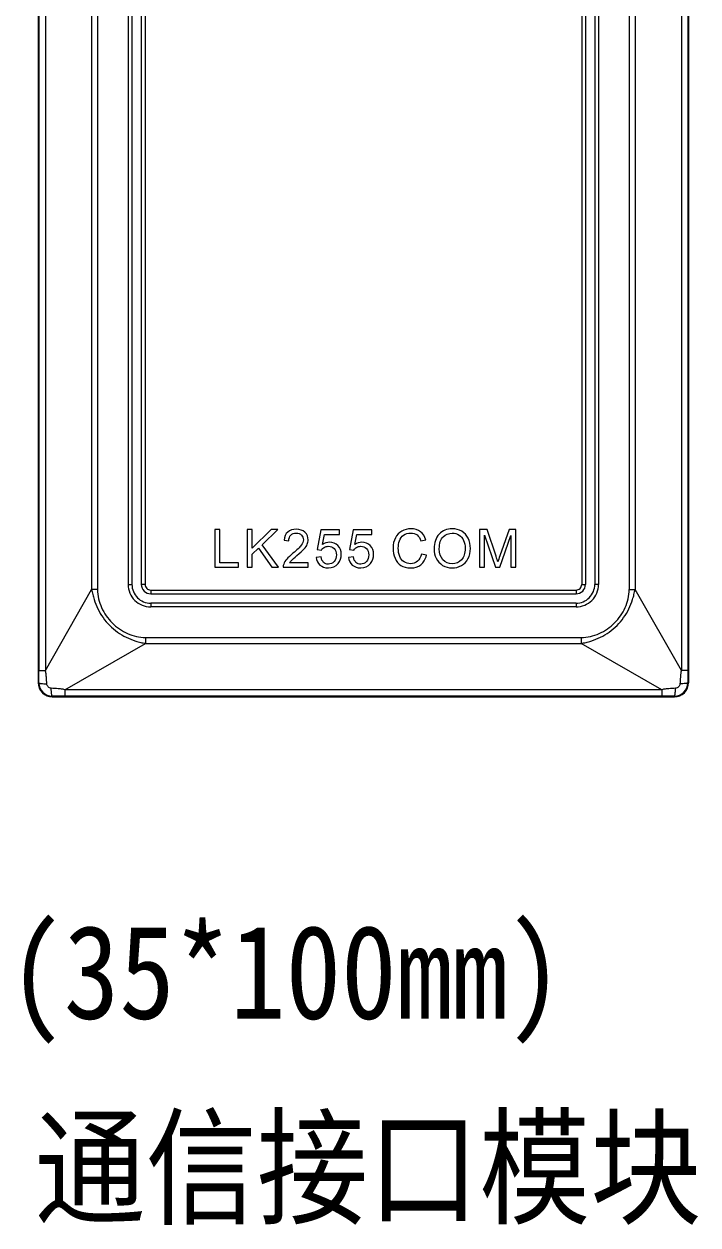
# Model space of a CAD drawing. Header units: millimetres. Extents: x 33157 to 59611, y -29750 to 1750.
# Drawn here: x 54008.6 to 54044.5, y 351 to 415.1 of the extents above; entities that cross this region are included whole.
import ezdxf

# ---------------------------------------------------------------- set-up
doc = ezdxf.new("R2010")
doc.units = ezdxf.units.MM
doc.layers.get('0').update_dxf_attribs({"lineweight": 18})
doc.styles.add('STYLE1', font='')
doc.styles.get('STYLE1').set_extended_font_data('宋体')

msp = doc.modelspace()

# ---------------------------------------------------------------- linework, layer by layer
at = {"lineweight": 9}
for p, q in [((54009.313, 478.445), (54009.313, 379.945)), ((54044.013, 478.445), (54044.013, 379.945)), ((54009.351, 477.781), (54009.351, 380.609)), ((54009.693, 477.781), (54009.693, 380.609)), ((54043.634, 477.781), (54043.634, 380.609)), ((54043.975, 477.781), (54043.975, 380.609)), ((54012.159, 473.464), (54012.159, 384.925)), ((54012.475, 473.464), (54012.475, 384.925)), ((54014.113, 473.195), (54014.113, 385.195)), ((54014.313, 473.195), (54014.313, 385.195)), ((54014.813, 473.195), (54014.813, 385.195)), ((54015.013, 473.195), (54015.013, 385.195)), ((54038.313, 473.195), (54038.313, 385.195)), ((54038.513, 473.195), (54038.513, 385.195)), ((54039.013, 473.195), (54039.013, 385.195)), ((54039.213, 473.195), (54039.213, 385.195)), ((54040.851, 473.464), (54040.851, 384.925)), ((54041.167, 473.464), (54041.167, 384.925)), ((54014.313, 385.195), (54014.313, 385.195)), ((54015.013, 385.195), (54015.013, 385.195)), ((54038.513, 385.195), (54038.513, 385.195)), ((54039.213, 385.195), (54039.213, 385.195)), ((54012.159, 384.925), (54012.159, 384.925)), ((54012.475, 384.925), (54012.475, 384.925)), ((54015.313, 384.895), (54015.313, 384.895)), ((54015.313, 384.895), (54015.313, 384.695)), ((54038.013, 384.895), (54038.013, 384.895)), ((54038.013, 384.895), (54038.013, 384.895)), ((54038.013, 384.895), (54038.013, 384.695)), ((54038.013, 384.695), (54038.013, 384.695)), ((54041.167, 384.925), (54041.167, 384.925)), ((54015.313, 384.195), (54015.313, 384.195)), ((54015.313, 384.195), (54015.313, 383.995)), ((54038.013, 384.195), (54038.013, 384.195)), ((54038.013, 384.195), (54038.013, 384.195)), ((54038.013, 384.195), (54038.013, 383.995)), ((54038.013, 383.995), (54038.013, 383.995)), ((54015.044, 382.357), (54015.044, 382.357)), ((54015.044, 382.357), (54015.044, 382.041)), ((54015.044, 382.041), (54015.044, 382.041)), ((54038.282, 382.357), (54038.282, 382.357)), ((54038.282, 382.357), (54038.282, 382.357)), ((54038.282, 382.357), (54038.282, 382.041)), ((54038.282, 382.041), (54038.282, 382.041)), ((54009.693, 380.609), (54009.693, 380.609)), ((54043.975, 380.609), (54043.975, 380.609)), ((54009.35, 379.945), (54009.35, 379.945)), ((54010.727, 379.574), (54010.727, 379.574)), ((54010.727, 379.574), (54010.727, 379.233)), ((54042.599, 379.574), (54042.599, 379.574)), ((54042.599, 379.574), (54042.599, 379.574)), ((54042.599, 379.574), (54042.599, 379.233)), ((54044.013, 379.945), (54044.013, 379.945)), ((54010.063, 379.232), (54010.063, 379.232)), ((54010.063, 379.232), (54010.063, 379.195)), ((54042.599, 379.233), (54042.599, 379.233)), ((54043.263, 379.232), (54043.263, 379.232)), ((54043.263, 379.232), (54043.263, 379.195)), ((54043.263, 379.195), (54043.263, 379.195))]:
    msp.add_line(p, q, dxfattribs=at)
for points, knots in [([(54018.741, 386.11), (54018.741, 386.11), (54018.741, 388.13), (54018.741, 388.13), (54018.741, 388.13), (54019.009, 388.13), (54019.009, 388.13), (54019.009, 388.13), (54019.009, 386.347), (54019.009, 386.347), (54019.009, 386.347), (54020.002, 386.347), (54020.002, 386.347), (54020.002, 386.347), (54020.002, 386.11), (54020.002, 386.11), (54020.002, 386.11), (54018.741, 386.11), (54018.741, 386.11)], [0, 0, 0, 0, 142632.237461, 142632.237461, 142632.237461, 285264.474923, 285264.474923, 285264.474923, 427896.712384, 427896.712384, 427896.712384, 570528.949846, 570528.949846, 570528.949846, 713161.187307, 713161.187307, 713161.187307, 855793.424769, 855793.424769, 855793.424769, 855793.424769]), ([(54020.467, 386.11), (54020.467, 386.11), (54020.467, 388.13), (54020.467, 388.13), (54020.467, 388.13), (54020.735, 388.13), (54020.735, 388.13), (54020.735, 388.13), (54020.735, 387.129), (54020.735, 387.129), (54020.735, 387.129), (54021.739, 388.13), (54021.739, 388.13), (54021.739, 388.13), (54022.101, 388.13), (54022.101, 388.13), (54022.101, 388.13), (54021.254, 387.311), (54021.254, 387.311), (54021.254, 387.311), (54022.138, 386.11), (54022.138, 386.11), (54022.138, 386.11), (54021.785, 386.11), (54021.785, 386.11), (54021.785, 386.11), (54021.066, 387.13), (54021.066, 387.13), (54021.066, 387.13), (54020.735, 386.81), (54020.735, 386.81), (54020.735, 386.81), (54020.735, 386.11), (54020.735, 386.11), (54020.735, 386.11), (54020.467, 386.11), (54020.467, 386.11)], [0, 0, 0, 0, 136291.318213, 136291.318213, 136291.318213, 272582.636425, 272582.636425, 272582.636425, 408873.954638, 408873.954638, 408873.954638, 545165.272851, 545165.272851, 545165.272851, 681456.591063, 681456.591063, 681456.591063, 817747.909276, 817747.909276, 817747.909276, 954039.227489, 954039.227489, 954039.227489, 1090330.545701, 1090330.545701, 1090330.545701, 1226621.863914, 1226621.863914, 1226621.863914, 1362913.182127, 1362913.182127, 1362913.182127, 1499204.500339, 1499204.500339, 1499204.500339, 1635495.818552, 1635495.818552, 1635495.818552, 1635495.818552]), ([(54023.72, 386.347), (54023.72, 386.347), (54023.72, 386.11), (54023.72, 386.11), (54023.72, 386.11), (54022.382, 386.11), (54022.382, 386.11), (54022.381, 386.169), (54022.39, 386.227), (54022.412, 386.282), (54022.446, 386.373), (54022.501, 386.463), (54022.577, 386.551), (54022.652, 386.639), (54022.761, 386.741), (54022.901, 386.856), (54023.12, 387.036), (54023.269, 387.178), (54023.346, 387.284), (54023.424, 387.389), (54023.463, 387.489), (54023.463, 387.583), (54023.463, 387.681), (54023.428, 387.764), (54023.357, 387.832), (54023.287, 387.899), (54023.195, 387.933), (54023.081, 387.933), (54022.961, 387.933), (54022.865, 387.897), (54022.793, 387.826), (54022.722, 387.755), (54022.685, 387.656), (54022.684, 387.529), (54022.684, 387.529), (54022.43, 387.555), (54022.43, 387.555), (54022.448, 387.745), (54022.514, 387.89), (54022.627, 387.989), (54022.742, 388.089), (54022.895, 388.139), (54023.087, 388.139), (54023.281, 388.139), (54023.435, 388.085), (54023.547, 387.978), (54023.661, 387.87), (54023.717, 387.736), (54023.717, 387.577), (54023.717, 387.496), (54023.701, 387.417), (54023.667, 387.339), (54023.635, 387.26), (54023.579, 387.178), (54023.503, 387.091), (54023.426, 387.005), (54023.298, 386.886), (54023.12, 386.736), (54022.971, 386.611), (54022.875, 386.526), (54022.833, 386.481), (54022.791, 386.437), (54022.756, 386.392), (54022.728, 386.347), (54022.728, 386.347), (54023.72, 386.347), (54023.72, 386.347)], [0, 0, 0, 0, 133413.807532, 133413.807532, 133413.807532, 266827.615064, 266827.615064, 266827.615064, 400241.422595, 400241.422595, 400241.422595, 533655.230127, 533655.230127, 533655.230127, 667069.037659, 667069.037659, 667069.037659, 800482.845191, 800482.845191, 800482.845191, 933896.652723, 933896.652723, 933896.652723, 1067310.460254, 1067310.460254, 1067310.460254, 1200724.267786, 1200724.267786, 1200724.267786, 1334138.075318, 1334138.075318, 1334138.075318, 1467551.88285, 1467551.88285, 1467551.88285, 1600965.690382, 1600965.690382, 1600965.690382, 1734379.497913, 1734379.497913, 1734379.497913, 1867793.305445, 1867793.305445, 1867793.305445, 2001207.112977, 2001207.112977, 2001207.112977, 2134620.920509, 2134620.920509, 2134620.920509, 2268034.728041, 2268034.728041, 2268034.728041, 2401448.535572, 2401448.535572, 2401448.535572, 2534862.343104, 2534862.343104, 2534862.343104, 2668276.150636, 2668276.150636, 2668276.150636, 2801689.958168, 2801689.958168, 2801689.958168, 2935103.7657, 2935103.7657, 2935103.7657, 2935103.7657]), ([(54024.145, 386.64), (54024.145, 386.64), (54024.405, 386.66), (54024.405, 386.66), (54024.424, 386.534), (54024.469, 386.439), (54024.539, 386.375), (54024.608, 386.311), (54024.693, 386.279), (54024.794, 386.279), (54024.915, 386.279), (54025.016, 386.324), (54025.098, 386.414), (54025.18, 386.504), (54025.221, 386.624), (54025.221, 386.772), (54025.221, 386.914), (54025.182, 387.026), (54025.103, 387.107), (54025.025, 387.189), (54024.921, 387.23), (54024.791, 387.23), (54024.711, 387.23), (54024.639, 387.212), (54024.575, 387.175), (54024.511, 387.138), (54024.462, 387.091), (54024.425, 387.033), (54024.425, 387.033), (54024.191, 387.066), (54024.191, 387.066), (54024.191, 387.066), (54024.385, 388.105), (54024.385, 388.105), (54024.385, 388.105), (54025.387, 388.105), (54025.387, 388.105), (54025.387, 388.105), (54025.387, 387.868), (54025.387, 387.868), (54025.387, 387.868), (54024.583, 387.868), (54024.583, 387.868), (54024.583, 387.868), (54024.476, 387.323), (54024.476, 387.323), (54024.597, 387.408), (54024.724, 387.45), (54024.856, 387.45), (54025.032, 387.45), (54025.181, 387.389), (54025.302, 387.267), (54025.423, 387.145), (54025.483, 386.987), (54025.483, 386.796), (54025.483, 386.613), (54025.43, 386.455), (54025.324, 386.321), (54025.194, 386.158), (54025.018, 386.076), (54024.794, 386.076), (54024.61, 386.076), (54024.461, 386.128), (54024.344, 386.231), (54024.228, 386.334), (54024.162, 386.47), (54024.145, 386.64)], [0, 0, 0, 0, 133418.961467, 133418.961467, 133418.961467, 266837.922935, 266837.922935, 266837.922935, 400256.884402, 400256.884402, 400256.884402, 533675.84587, 533675.84587, 533675.84587, 667094.807337, 667094.807337, 667094.807337, 800513.768805, 800513.768805, 800513.768805, 933932.730272, 933932.730272, 933932.730272, 1067351.69174, 1067351.69174, 1067351.69174, 1200770.653207, 1200770.653207, 1200770.653207, 1334189.614674, 1334189.614674, 1334189.614674, 1467608.576142, 1467608.576142, 1467608.576142, 1601027.537609, 1601027.537609, 1601027.537609, 1734446.499077, 1734446.499077, 1734446.499077, 1867865.460544, 1867865.460544, 1867865.460544, 2001284.422012, 2001284.422012, 2001284.422012, 2134703.383479, 2134703.383479, 2134703.383479, 2268122.344947, 2268122.344947, 2268122.344947, 2401541.306414, 2401541.306414, 2401541.306414, 2534960.267881, 2534960.267881, 2534960.267881, 2668379.229349, 2668379.229349, 2668379.229349, 2801798.190816, 2801798.190816, 2801798.190816, 2935217.152284, 2935217.152284, 2935217.152284, 2935217.152284]), ([(54025.872, 386.64), (54025.872, 386.64), (54026.132, 386.66), (54026.132, 386.66), (54026.151, 386.534), (54026.195, 386.439), (54026.265, 386.375), (54026.335, 386.311), (54026.42, 386.279), (54026.52, 386.279), (54026.641, 386.279), (54026.742, 386.324), (54026.824, 386.414), (54026.906, 386.504), (54026.947, 386.624), (54026.947, 386.772), (54026.947, 386.914), (54026.908, 387.026), (54026.83, 387.107), (54026.751, 387.189), (54026.647, 387.23), (54026.518, 387.23), (54026.437, 387.23), (54026.365, 387.212), (54026.301, 387.175), (54026.238, 387.138), (54026.188, 387.091), (54026.151, 387.033), (54026.151, 387.033), (54025.917, 387.066), (54025.917, 387.066), (54025.917, 387.066), (54026.112, 388.105), (54026.112, 388.105), (54026.112, 388.105), (54027.114, 388.105), (54027.114, 388.105), (54027.114, 388.105), (54027.114, 387.868), (54027.114, 387.868), (54027.114, 387.868), (54026.31, 387.868), (54026.31, 387.868), (54026.31, 387.868), (54026.202, 387.323), (54026.202, 387.323), (54026.323, 387.408), (54026.45, 387.45), (54026.583, 387.45), (54026.759, 387.45), (54026.907, 387.389), (54027.028, 387.267), (54027.149, 387.145), (54027.21, 386.987), (54027.21, 386.796), (54027.21, 386.613), (54027.156, 386.455), (54027.05, 386.321), (54026.921, 386.158), (54026.744, 386.076), (54026.52, 386.076), (54026.337, 386.076), (54026.187, 386.128), (54026.071, 386.231), (54025.955, 386.334), (54025.888, 386.47), (54025.872, 386.64)], [0, 0, 0, 0, 133423.240265, 133423.240265, 133423.240265, 266846.48053, 266846.48053, 266846.48053, 400269.720794, 400269.720794, 400269.720794, 533692.961059, 533692.961059, 533692.961059, 667116.201324, 667116.201324, 667116.201324, 800539.441589, 800539.441589, 800539.441589, 933962.681854, 933962.681854, 933962.681854, 1067385.922118, 1067385.922118, 1067385.922118, 1200809.162383, 1200809.162383, 1200809.162383, 1334232.402648, 1334232.402648, 1334232.402648, 1467655.642913, 1467655.642913, 1467655.642913, 1601078.883178, 1601078.883178, 1601078.883178, 1734502.123443, 1734502.123443, 1734502.123443, 1867925.363707, 1867925.363707, 1867925.363707, 2001348.603972, 2001348.603972, 2001348.603972, 2134771.844237, 2134771.844237, 2134771.844237, 2268195.084502, 2268195.084502, 2268195.084502, 2401618.324767, 2401618.324767, 2401618.324767, 2535041.565031, 2535041.565031, 2535041.565031, 2668464.805296, 2668464.805296, 2668464.805296, 2801888.045561, 2801888.045561, 2801888.045561, 2935311.285826, 2935311.285826, 2935311.285826, 2935311.285826]), ([(54029.764, 386.819), (54029.764, 386.819), (54030.032, 386.751), (54030.032, 386.751), (54029.976, 386.531), (54029.875, 386.364), (54029.73, 386.249), (54029.584, 386.134), (54029.407, 386.076), (54029.196, 386.076), (54028.979, 386.076), (54028.802, 386.12), (54028.666, 386.209), (54028.529, 386.297), (54028.426, 386.426), (54028.355, 386.594), (54028.284, 386.762), (54028.248, 386.942), (54028.248, 387.135), (54028.248, 387.345), (54028.288, 387.529), (54028.369, 387.685), (54028.449, 387.842), (54028.563, 387.961), (54028.711, 388.042), (54028.86, 388.124), (54029.023, 388.164), (54029.201, 388.164), (54029.403, 388.164), (54029.573, 388.113), (54029.71, 388.01), (54029.848, 387.907), (54029.944, 387.763), (54029.998, 387.576), (54029.998, 387.576), (54029.735, 387.514), (54029.735, 387.514), (54029.689, 387.661), (54029.621, 387.768), (54029.532, 387.835), (54029.443, 387.902), (54029.331, 387.936), (54029.196, 387.936), (54029.041, 387.936), (54028.911, 387.899), (54028.807, 387.824), (54028.703, 387.75), (54028.63, 387.65), (54028.588, 387.525), (54028.546, 387.399), (54028.525, 387.27), (54028.525, 387.137), (54028.525, 386.965), (54028.55, 386.815), (54028.6, 386.687), (54028.649, 386.558), (54028.727, 386.463), (54028.832, 386.399), (54028.938, 386.336), (54029.052, 386.304), (54029.174, 386.304), (54029.324, 386.304), (54029.45, 386.348), (54029.553, 386.434), (54029.657, 386.52), (54029.727, 386.648), (54029.764, 386.819)], [0, 0, 0, 0, 133428.404022, 133428.404022, 133428.404022, 266856.808043, 266856.808043, 266856.808043, 400285.212065, 400285.212065, 400285.212065, 533713.616086, 533713.616086, 533713.616086, 667142.020108, 667142.020108, 667142.020108, 800570.424129, 800570.424129, 800570.424129, 933998.828151, 933998.828151, 933998.828151, 1067427.232172, 1067427.232172, 1067427.232172, 1200855.636194, 1200855.636194, 1200855.636194, 1334284.040215, 1334284.040215, 1334284.040215, 1467712.444237, 1467712.444237, 1467712.444237, 1601140.848258, 1601140.848258, 1601140.848258, 1734569.25228, 1734569.25228, 1734569.25228, 1867997.656301, 1867997.656301, 1867997.656301, 2001426.060323, 2001426.060323, 2001426.060323, 2134854.464344, 2134854.464344, 2134854.464344, 2268282.868366, 2268282.868366, 2268282.868366, 2401711.272387, 2401711.272387, 2401711.272387, 2535139.676409, 2535139.676409, 2535139.676409, 2668568.08043, 2668568.08043, 2668568.08043, 2801996.484452, 2801996.484452, 2801996.484452, 2935424.888473, 2935424.888473, 2935424.888473, 2935424.888473]), ([(54030.437, 387.093), (54030.437, 387.428), (54030.528, 387.691), (54030.708, 387.88), (54030.888, 388.07), (54031.12, 388.164), (54031.405, 388.164), (54031.592, 388.164), (54031.76, 388.12), (54031.91, 388.031), (54032.06, 387.942), (54032.174, 387.818), (54032.253, 387.658), (54032.331, 387.499), (54032.371, 387.319), (54032.371, 387.117), (54032.371, 386.912), (54032.329, 386.729), (54032.246, 386.567), (54032.164, 386.406), (54032.047, 386.283), (54031.895, 386.201), (54031.743, 386.117), (54031.579, 386.076), (54031.404, 386.076), (54031.214, 386.076), (54031.044, 386.122), (54030.894, 386.214), (54030.744, 386.305), (54030.63, 386.431), (54030.553, 386.59), (54030.476, 386.748), (54030.437, 386.916), (54030.437, 387.093)], [0, 0, 0, 0, 136914.641679, 136914.641679, 136914.641679, 273829.283358, 273829.283358, 273829.283358, 410743.925036, 410743.925036, 410743.925036, 547658.566715, 547658.566715, 547658.566715, 684573.208394, 684573.208394, 684573.208394, 821487.850073, 821487.850073, 821487.850073, 958402.491751, 958402.491751, 958402.491751, 1095317.13343, 1095317.13343, 1095317.13343, 1232231.775109, 1232231.775109, 1232231.775109, 1369146.416788, 1369146.416788, 1369146.416788, 1506061.058467, 1506061.058467, 1506061.058467, 1506061.058467]), ([(54030.714, 387.089), (54030.714, 386.845), (54030.779, 386.654), (54030.91, 386.514), (54031.041, 386.375), (54031.205, 386.304), (54031.403, 386.304), (54031.604, 386.304), (54031.769, 386.375), (54031.899, 386.516), (54032.029, 386.657), (54032.094, 386.858), (54032.094, 387.117), (54032.094, 387.281), (54032.066, 387.425), (54032.011, 387.547), (54031.955, 387.669), (54031.874, 387.764), (54031.767, 387.832), (54031.66, 387.899), (54031.54, 387.933), (54031.407, 387.933), (54031.218, 387.933), (54031.055, 387.868), (54030.919, 387.738), (54030.782, 387.608), (54030.714, 387.392), (54030.714, 387.089)], [0, 0, 0, 0, 138457.842031, 138457.842031, 138457.842031, 276915.684063, 276915.684063, 276915.684063, 415373.526094, 415373.526094, 415373.526094, 553831.368125, 553831.368125, 553831.368125, 692289.210157, 692289.210157, 692289.210157, 830747.052188, 830747.052188, 830747.052188, 969204.894219, 969204.894219, 969204.894219, 1107662.73625, 1107662.73625, 1107662.73625, 1246120.578282, 1246120.578282, 1246120.578282, 1246120.578282]), ([(54032.866, 386.11), (54032.866, 386.11), (54032.866, 388.13), (54032.866, 388.13), (54032.866, 388.13), (54033.266, 388.13), (54033.266, 388.13), (54033.266, 388.13), (54033.744, 386.7), (54033.744, 386.7), (54033.788, 386.567), (54033.82, 386.467), (54033.841, 386.401), (54033.864, 386.474), (54033.9, 386.582), (54033.949, 386.725), (54033.949, 386.725), (54034.435, 388.13), (54034.435, 388.13), (54034.435, 388.13), (54034.793, 388.13), (54034.793, 388.13), (54034.793, 388.13), (54034.793, 386.11), (54034.793, 386.11), (54034.793, 386.11), (54034.536, 386.11), (54034.536, 386.11), (54034.536, 386.11), (54034.536, 387.8), (54034.536, 387.8), (54034.536, 387.8), (54033.947, 386.11), (54033.947, 386.11), (54033.947, 386.11), (54033.706, 386.11), (54033.706, 386.11), (54033.706, 386.11), (54033.122, 387.831), (54033.122, 387.831), (54033.122, 387.831), (54033.122, 386.11), (54033.122, 386.11), (54033.122, 386.11), (54032.866, 386.11), (54032.866, 386.11)], [0, 0, 0, 0, 135065.944596, 135065.944596, 135065.944596, 270131.889192, 270131.889192, 270131.889192, 405197.833788, 405197.833788, 405197.833788, 540263.778384, 540263.778384, 540263.778384, 675329.72298, 675329.72298, 675329.72298, 810395.667576, 810395.667576, 810395.667576, 945461.612172, 945461.612172, 945461.612172, 1080527.556768, 1080527.556768, 1080527.556768, 1215593.501364, 1215593.501364, 1215593.501364, 1350659.44596, 1350659.44596, 1350659.44596, 1485725.390557, 1485725.390557, 1485725.390557, 1620791.335153, 1620791.335153, 1620791.335153, 1755857.279749, 1755857.279749, 1755857.279749, 1890923.224345, 1890923.224345, 1890923.224345, 2025989.168941, 2025989.168941, 2025989.168941, 2025989.168941])]:
    msp.add_open_spline(points, degree=3, knots=knots)
for points in [[(54014.113, 385.195), (54014.113, 385.195), (54014.313, 385.195), (54014.313, 385.195)], [(54015.013, 385.195), (54015.013, 385.195), (54014.813, 385.195), (54014.813, 385.195)], [(54038.313, 385.195), (54038.313, 385.195), (54038.513, 385.195), (54038.513, 385.195)], [(54039.213, 385.195), (54039.213, 385.195), (54039.013, 385.195), (54039.013, 385.195)], [(54009.693, 380.609), (54009.693, 380.609), (54012.159, 384.925), (54012.159, 384.925)], [(54012.475, 384.925), (54012.475, 384.925), (54012.159, 384.925), (54012.159, 384.925)], [(54015.313, 384.895), (54015.313, 384.895), (54038.013, 384.895), (54038.013, 384.895)], [(54015.313, 384.695), (54015.313, 384.695), (54038.013, 384.695), (54038.013, 384.695)], [(54040.851, 384.925), (54040.851, 384.925), (54041.167, 384.925), (54041.167, 384.925)], [(54043.634, 380.609), (54043.634, 380.609), (54041.167, 384.925), (54041.167, 384.925)], [(54038.013, 384.195), (54038.013, 384.195), (54015.313, 384.195), (54015.313, 384.195)], [(54038.013, 383.995), (54038.013, 383.995), (54015.313, 383.995), (54015.313, 383.995)], [(54010.727, 379.574), (54010.727, 379.574), (54015.044, 382.041), (54015.044, 382.041)], [(54015.044, 382.357), (54015.044, 382.357), (54038.282, 382.357), (54038.282, 382.357)], [(54015.044, 382.041), (54015.044, 382.041), (54038.282, 382.041), (54038.282, 382.041)], [(54042.599, 379.574), (54042.599, 379.574), (54038.282, 382.041), (54038.282, 382.041)], [(54009.351, 380.609), (54009.351, 380.609), (54009.693, 380.609), (54009.693, 380.609)], [(54009.35, 379.945), (54009.35, 380.166), (54009.351, 380.388), (54009.351, 380.609)], [(54043.975, 380.609), (54043.975, 380.609), (54043.634, 380.609), (54043.634, 380.609)], [(54043.975, 380.609), (54043.975, 380.388), (54043.976, 380.166), (54043.976, 379.945)], [(54009.35, 379.945), (54009.35, 379.945), (54009.313, 379.945), (54009.313, 379.945)], [(54042.599, 379.574), (54042.599, 379.574), (54010.727, 379.574), (54010.727, 379.574)], [(54043.976, 379.945), (54043.976, 379.945), (54044.013, 379.945), (54044.013, 379.945)], [(54010.063, 379.195), (54010.063, 379.195), (54043.263, 379.195), (54043.263, 379.195)], [(54010.727, 379.233), (54010.506, 379.233), (54010.284, 379.232), (54010.063, 379.232)], [(54042.599, 379.233), (54042.599, 379.233), (54010.727, 379.233), (54010.727, 379.233)], [(54043.263, 379.232), (54043.042, 379.232), (54042.82, 379.233), (54042.599, 379.233)]]:
    msp.add_open_spline(points, degree=3, dxfattribs=at)
for points, knots in [([(54014.113, 385.195), (54014.113, 384.877), (54014.24, 384.571), (54014.465, 384.346), (54014.69, 384.121), (54014.995, 383.995), (54015.313, 383.995)], [0, 0, 0, 0, 167998.528727, 167998.528727, 167998.528727, 335997.057453, 335997.057453, 335997.057453, 335997.057453]), ([(54014.313, 385.195), (54014.313, 384.93), (54014.418, 384.675), (54014.606, 384.488), (54014.794, 384.3), (54015.048, 384.195), (54015.313, 384.195)], [0, 0, 0, 0, 167998.944032, 167998.944032, 167998.944032, 335997.888063, 335997.888063, 335997.888063, 335997.888063]), ([(54014.813, 385.195), (54014.813, 385.062), (54014.866, 384.935), (54014.96, 384.841), (54015.053, 384.748), (54015.18, 384.695), (54015.313, 384.695)], [0, 0, 0, 0, 167999.982691, 167999.982691, 167999.982691, 335999.965382, 335999.965382, 335999.965382, 335999.965382]), ([(54015.013, 385.195), (54015.013, 385.115), (54015.045, 385.039), (54015.101, 384.983), (54015.157, 384.926), (54015.234, 384.895), (54015.313, 384.895)], [0, 0, 0, 0, 168000.398163, 168000.398163, 168000.398163, 336000.796326, 336000.796326, 336000.796326, 336000.796326]), ([(54038.013, 383.995), (54038.331, 383.995), (54038.637, 384.121), (54038.862, 384.346), (54039.087, 384.571), (54039.213, 384.877), (54039.213, 385.195)], [0, 0, 0, 0, 168074.551443, 168074.551443, 168074.551443, 336149.102886, 336149.102886, 336149.102886, 336149.102886]), ([(54038.013, 384.195), (54038.278, 384.195), (54038.533, 384.3), (54038.72, 384.488), (54038.908, 384.675), (54039.013, 384.93), (54039.013, 385.195)], [0, 0, 0, 0, 168074.105178, 168074.105178, 168074.105178, 336148.210356, 336148.210356, 336148.210356, 336148.210356]), ([(54038.013, 384.695), (54038.146, 384.695), (54038.273, 384.748), (54038.367, 384.841), (54038.46, 384.935), (54038.513, 385.062), (54038.513, 385.195)], [0, 0, 0, 0, 168072.989618, 168072.989618, 168072.989618, 336145.979236, 336145.979236, 336145.979236, 336145.979236]), ([(54038.013, 384.895), (54038.093, 384.895), (54038.169, 384.926), (54038.225, 384.983), (54038.281, 385.039), (54038.313, 385.115), (54038.313, 385.195)], [0, 0, 0, 0, 168072.543326, 168072.543326, 168072.543326, 336145.086652, 336145.086652, 336145.086652, 336145.086652]), ([(54012.159, 384.925), (54012.181, 384.837), (54012.2, 384.749), (54012.222, 384.661), (54012.244, 384.572), (54012.268, 384.485), (54012.295, 384.398), (54012.35, 384.225), (54012.416, 384.055), (54012.496, 383.892), (54012.575, 383.728), (54012.668, 383.571), (54012.774, 383.423), (54012.879, 383.275), (54012.997, 383.136), (54013.125, 383.007), (54013.254, 382.879), (54013.393, 382.761), (54013.541, 382.655), (54013.69, 382.55), (54013.846, 382.457), (54014.01, 382.378), (54014.173, 382.298), (54014.343, 382.231), (54014.516, 382.177), (54014.603, 382.15), (54014.691, 382.126), (54014.779, 382.104), (54014.867, 382.082), (54014.956, 382.063), (54015.044, 382.041)], [0, 0, 0, 0, 137547.755165, 137547.755165, 137547.755165, 275095.510329, 275095.510329, 275095.510329, 412643.265494, 412643.265494, 412643.265494, 550191.020659, 550191.020659, 550191.020659, 687738.775823, 687738.775823, 687738.775823, 825286.530988, 825286.530988, 825286.530988, 962834.286153, 962834.286153, 962834.286153, 1100382.041317, 1100382.041317, 1100382.041317, 1237929.796482, 1237929.796482, 1237929.796482, 1375477.551647, 1375477.551647, 1375477.551647, 1375477.551647]), ([(54012.475, 384.925), (54012.475, 384.759), (54012.498, 384.593), (54012.535, 384.431), (54012.573, 384.269), (54012.627, 384.111), (54012.695, 383.959), (54012.831, 383.656), (54013.024, 383.377), (54013.259, 383.141), (54013.495, 382.905), (54013.774, 382.713), (54014.077, 382.577), (54014.229, 382.509), (54014.387, 382.455), (54014.549, 382.417), (54014.711, 382.379), (54014.878, 382.357), (54015.044, 382.357)], [0, 0, 0, 0, 142622.738763, 142622.738763, 142622.738763, 285245.477525, 285245.477525, 285245.477525, 427868.216288, 427868.216288, 427868.216288, 570490.95505, 570490.95505, 570490.95505, 713113.693813, 713113.693813, 713113.693813, 855736.432576, 855736.432576, 855736.432576, 855736.432576]), ([(54038.282, 382.357), (54038.449, 382.357), (54038.615, 382.379), (54038.777, 382.417), (54038.939, 382.455), (54039.097, 382.509), (54039.249, 382.577), (54039.552, 382.713), (54039.831, 382.905), (54040.067, 383.141), (54040.303, 383.377), (54040.495, 383.656), (54040.631, 383.959), (54040.699, 384.111), (54040.753, 384.269), (54040.791, 384.431), (54040.829, 384.593), (54040.851, 384.759), (54040.851, 384.925)], [0, 0, 0, 0, 142693.7306, 142693.7306, 142693.7306, 285387.461201, 285387.461201, 285387.461201, 428081.191801, 428081.191801, 428081.191801, 570774.922401, 570774.922401, 570774.922401, 713468.653001, 713468.653001, 713468.653001, 856162.383602, 856162.383602, 856162.383602, 856162.383602]), ([(54038.282, 382.041), (54038.371, 382.063), (54038.459, 382.082), (54038.547, 382.104), (54038.635, 382.126), (54038.723, 382.15), (54038.81, 382.177), (54038.983, 382.232), (54039.153, 382.298), (54039.316, 382.378), (54039.48, 382.457), (54039.637, 382.55), (54039.785, 382.655), (54039.933, 382.761), (54040.072, 382.879), (54040.201, 383.007), (54040.329, 383.136), (54040.447, 383.275), (54040.552, 383.423), (54040.658, 383.571), (54040.751, 383.728), (54040.83, 383.892), (54040.91, 384.055), (54040.976, 384.225), (54041.031, 384.398), (54041.058, 384.485), (54041.082, 384.572), (54041.104, 384.661), (54041.126, 384.749), (54041.145, 384.837), (54041.167, 384.925)], [0, 0, 0, 0, 137617.104856, 137617.104856, 137617.104856, 275234.209712, 275234.209712, 275234.209712, 412851.314569, 412851.314569, 412851.314569, 550468.419425, 550468.419425, 550468.419425, 688085.524281, 688085.524281, 688085.524281, 825702.629137, 825702.629137, 825702.629137, 963319.733994, 963319.733994, 963319.733994, 1100936.83885, 1100936.83885, 1100936.83885, 1238553.943706, 1238553.943706, 1238553.943706, 1376171.048562, 1376171.048562, 1376171.048562, 1376171.048562]), ([(54009.77, 379.889), (54009.767, 379.95), (54009.764, 380.01), (54009.76, 380.07), (54009.756, 380.13), (54009.753, 380.191), (54009.748, 380.251), (54009.743, 380.311), (54009.737, 380.371), (54009.73, 380.432), (54009.723, 380.492), (54009.714, 380.553), (54009.693, 380.609)], [0, 0, 0, 0, 148962.557853, 148962.557853, 148962.557853, 297925.115706, 297925.115706, 297925.115706, 446887.673559, 446887.673559, 446887.673559, 595850.231412, 595850.231412, 595850.231412, 595850.231412]), ([(54043.634, 380.609), (54043.622, 380.581), (54043.616, 380.551), (54043.61, 380.522), (54043.604, 380.492), (54043.6, 380.462), (54043.596, 380.432), (54043.589, 380.372), (54043.583, 380.311), (54043.579, 380.251), (54043.574, 380.191), (54043.57, 380.13), (54043.566, 380.07), (54043.562, 380.01), (54043.559, 379.95), (54043.556, 379.889)], [0, 0, 0, 0, 145285.779481, 145285.779481, 145285.779481, 290571.558963, 290571.558963, 290571.558963, 435857.338444, 435857.338444, 435857.338444, 581143.117926, 581143.117926, 581143.117926, 726428.897407, 726428.897407, 726428.897407, 726428.897407]), ([(54009.313, 379.945), (54009.313, 379.746), (54009.392, 379.555), (54009.533, 379.415), (54009.673, 379.274), (54009.864, 379.195), (54010.063, 379.195)], [0, 0, 0, 0, 167991.186706, 167991.186706, 167991.186706, 335982.373411, 335982.373411, 335982.373411, 335982.373411]), ([(54009.35, 379.945), (54009.35, 379.756), (54009.425, 379.574), (54009.559, 379.44), (54009.692, 379.307), (54009.874, 379.232), (54010.063, 379.232)], [0, 0, 0, 0, 167991.263128, 167991.263128, 167991.263128, 335982.526256, 335982.526256, 335982.526256, 335982.526256]), ([(54009.35, 379.945), (54009.351, 379.94), (54009.355, 379.937), (54009.359, 379.935), (54009.367, 379.93), (54009.375, 379.928), (54009.383, 379.926), (54009.395, 379.922), (54009.408, 379.919), (54009.421, 379.917), (54009.438, 379.913), (54009.455, 379.911), (54009.472, 379.909), (54009.517, 379.903), (54009.562, 379.899), (54009.607, 379.896), (54009.661, 379.893), (54009.716, 379.89), (54009.77, 379.889)], [0, 0, 0, 0, 142619.481312, 142619.481312, 142619.481312, 285238.962625, 285238.962625, 285238.962625, 427858.443937, 427858.443937, 427858.443937, 570477.92525, 570477.92525, 570477.92525, 713097.406562, 713097.406562, 713097.406562, 855716.887875, 855716.887875, 855716.887875, 855716.887875]), ([(54010.008, 379.652), (54009.948, 379.655), (54009.889, 379.683), (54009.845, 379.727), (54009.802, 379.77), (54009.774, 379.83), (54009.77, 379.889)], [0, 0, 0, 0, 167992.239796, 167992.239796, 167992.239796, 335984.479591, 335984.479591, 335984.479591, 335984.479591]), ([(54010.063, 379.232), (54010.059, 379.232), (54010.056, 379.237), (54010.053, 379.241), (54010.049, 379.249), (54010.046, 379.257), (54010.044, 379.265), (54010.04, 379.277), (54010.037, 379.29), (54010.035, 379.303), (54010.032, 379.32), (54010.029, 379.337), (54010.027, 379.354), (54010.021, 379.398), (54010.017, 379.444), (54010.014, 379.489), (54010.011, 379.543), (54010.009, 379.598), (54010.008, 379.652)], [0, 0, 0, 0, 142621.942018, 142621.942018, 142621.942018, 285243.884037, 285243.884037, 285243.884037, 427865.826055, 427865.826055, 427865.826055, 570487.768074, 570487.768074, 570487.768074, 713109.710092, 713109.710092, 713109.710092, 855731.65211, 855731.65211, 855731.65211, 855731.65211]), ([(54010.727, 379.574), (54010.699, 379.586), (54010.67, 379.592), (54010.64, 379.598), (54010.61, 379.604), (54010.58, 379.608), (54010.55, 379.612), (54010.49, 379.619), (54010.43, 379.625), (54010.369, 379.629), (54010.309, 379.634), (54010.249, 379.638), (54010.188, 379.642), (54010.128, 379.646), (54010.068, 379.649), (54010.008, 379.652)], [0, 0, 0, 0, 145197.48245, 145197.48245, 145197.48245, 290394.964901, 290394.964901, 290394.964901, 435592.447351, 435592.447351, 435592.447351, 580789.929802, 580789.929802, 580789.929802, 725987.412252, 725987.412252, 725987.412252, 725987.412252]), ([(54043.319, 379.652), (54043.258, 379.649), (54043.198, 379.646), (54043.138, 379.642), (54043.078, 379.638), (54043.017, 379.634), (54042.957, 379.629), (54042.897, 379.624), (54042.837, 379.619), (54042.776, 379.612), (54042.716, 379.604), (54042.655, 379.596), (54042.599, 379.574)], [0, 0, 0, 0, 149055.309233, 149055.309233, 149055.309233, 298110.618466, 298110.618466, 298110.618466, 447165.927699, 447165.927699, 447165.927699, 596221.236932, 596221.236932, 596221.236932, 596221.236932]), ([(54043.263, 379.195), (54043.462, 379.195), (54043.653, 379.274), (54043.793, 379.415), (54043.934, 379.555), (54044.013, 379.746), (54044.013, 379.945)], [0, 0, 0, 0, 168098.043991, 168098.043991, 168098.043991, 336196.087982, 336196.087982, 336196.087982, 336196.087982]), ([(54043.263, 379.232), (54043.452, 379.232), (54043.634, 379.307), (54043.767, 379.44), (54043.901, 379.574), (54043.976, 379.756), (54043.976, 379.945)], [0, 0, 0, 0, 168097.962048, 168097.962048, 168097.962048, 336195.924096, 336195.924096, 336195.924096, 336195.924096]), ([(54043.263, 379.232), (54043.267, 379.232), (54043.27, 379.237), (54043.273, 379.241), (54043.277, 379.249), (54043.28, 379.257), (54043.282, 379.265), (54043.286, 379.277), (54043.289, 379.29), (54043.291, 379.303), (54043.295, 379.32), (54043.297, 379.337), (54043.299, 379.354), (54043.305, 379.398), (54043.309, 379.444), (54043.312, 379.489), (54043.315, 379.543), (54043.318, 379.598), (54043.319, 379.652)], [0, 0, 0, 0, 142710.045645, 142710.045645, 142710.045645, 285420.09129, 285420.09129, 285420.09129, 428130.136934, 428130.136934, 428130.136934, 570840.182579, 570840.182579, 570840.182579, 713550.228224, 713550.228224, 713550.228224, 856260.273869, 856260.273869, 856260.273869, 856260.273869]), ([(54043.556, 379.889), (54043.552, 379.83), (54043.525, 379.771), (54043.481, 379.727), (54043.437, 379.683), (54043.378, 379.655), (54043.319, 379.652)], [0, 0, 0, 0, 168097.044552, 168097.044552, 168097.044552, 336194.089104, 336194.089104, 336194.089104, 336194.089104]), ([(54043.976, 379.945), (54043.976, 379.94), (54043.971, 379.937), (54043.967, 379.935), (54043.959, 379.93), (54043.951, 379.928), (54043.943, 379.926), (54043.931, 379.922), (54043.918, 379.919), (54043.905, 379.917), (54043.888, 379.913), (54043.871, 379.911), (54043.854, 379.909), (54043.809, 379.903), (54043.764, 379.899), (54043.719, 379.896), (54043.665, 379.893), (54043.61, 379.89), (54043.556, 379.889)], [0, 0, 0, 0, 142710.848883, 142710.848883, 142710.848883, 285421.697767, 285421.697767, 285421.697767, 428132.54665, 428132.54665, 428132.54665, 570843.395534, 570843.395534, 570843.395534, 713554.244417, 713554.244417, 713554.244417, 856265.093301, 856265.093301, 856265.093301, 856265.093301])]:
    msp.add_open_spline(points, degree=3, knots=knots, dxfattribs=at)

# ---------------------------------------------------------------- texts
at = {"color": 0, "style": 'STYLE1', "width": 0.87}
for s, p in [('(35*100mm)', (54007.719, 362.016)), ('通信接口模块', (54009.109, 351.578))]:
    msp.add_text(s, height=5, dxfattribs=at).set_placement(p)

doc.saveas('drawing.dxf')
